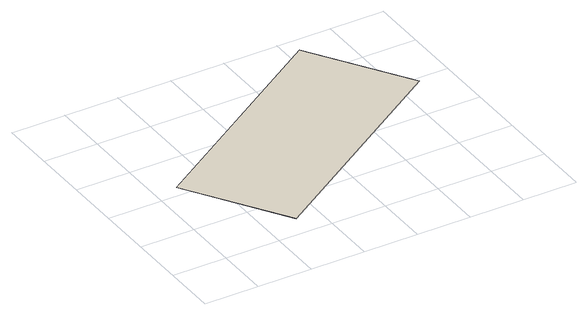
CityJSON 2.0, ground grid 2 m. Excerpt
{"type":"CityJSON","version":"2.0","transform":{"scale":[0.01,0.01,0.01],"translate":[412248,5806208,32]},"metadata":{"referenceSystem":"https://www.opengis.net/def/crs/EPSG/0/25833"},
"CityObjects":{
"building1":{"type":"Building","attributes":{"Gemeindeschluessel":"11000009","BezugspunktDach":"2200","function":"31001_3212","measuredHeight":0.015,"storeysAboveGround":1},"address":[{"country":"Germany","locality":"Berlin","thoroughfareNumber":"890","thoroughfareName":"Gosener Landstraße"}],"geometry":[{"type":"Solid","lod":"1","boundaries":[[[[0,1,2,3]],[[4,5,6,7]],[[4,7,3,2]],[[5,4,2,1]],[[6,5,1,0]],[[7,6,0,3]]]]}]}
},
"vertices":[
[316,83,88],[1083,581,88],[848,942,88],[82,444,88],[848,942,87],[1083,581,87],[316,83,87],[82,444,87]
]}
